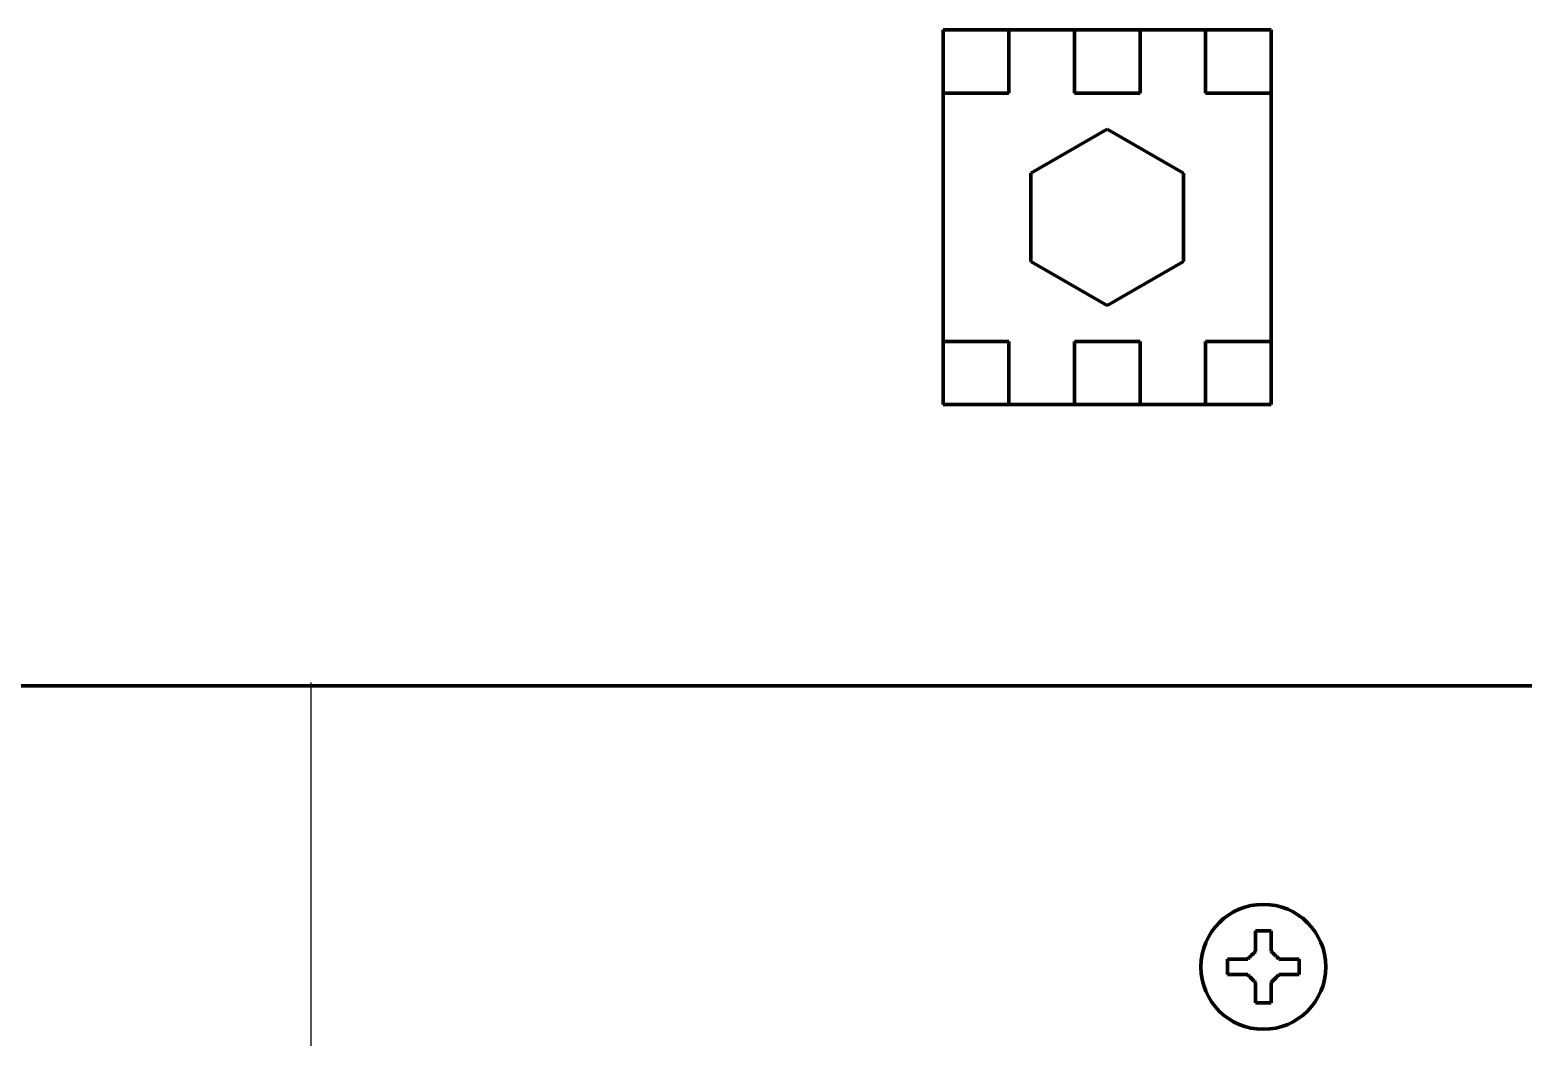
# Model space of a CAD drawing. Header units: inches. Extents: x 904 to 7172, y 213 to 5528.
# Drawn here: x 6300.6 to 6396.3, y 2037.2 to 2101.7 of the extents above; entities that cross this region are included whole.
import ezdxf

# ---------------------------------------------------------------- set-up
doc = ezdxf.new("R2010")
doc.units = ezdxf.units.IN

# ---------------------------------------------------------------- blocks, each defined once
blk = doc.blocks.new('A$C29D5572B')
at = {"color": 1}
blk.add_line((0, 50), (0, -50), dxfattribs=at)
blk = doc.blocks.new('A$C0F8E2EAE')
blk.add_blockref('A$C29D5572B', (0, 0))

msp = doc.modelspace()

# ---------------------------------------------------------------- linework, layer by layer
at = {"linetype": 'Continuous', "lineweight": 70}
for p, q in [((6359.139, 2097.669), (6359.139, 2101.722)), ((6359.139, 2101.722), (6363.339, 2101.722)), ((6363.339, 2099.384), (6363.339, 2101.722)), ((6367.539, 2101.722), (6363.339, 2101.722)), ((6367.539, 2101.722), (6371.739, 2101.722)), ((6367.539, 2101.722), (6367.539, 2099.384)), ((6371.739, 2099.384), (6371.739, 2101.722)), ((6375.939, 2101.722), (6371.739, 2101.722)), ((6375.939, 2101.722), (6380.139, 2101.722)), ((6375.939, 2101.722), (6375.939, 2099.384)), ((6380.139, 2101.722), (6380.139, 2097.669)), ((6363.339, 2099.384), (6363.339, 2097.669)), ((6367.539, 2097.669), (6367.539, 2099.384)), ((6371.739, 2099.384), (6371.739, 2097.669)), ((6375.939, 2097.669), (6375.939, 2099.384)), ((6363.339, 2097.669), (6359.139, 2097.669)), ((6359.139, 2096.222), (6359.139, 2097.669)), ((6371.739, 2097.669), (6367.539, 2097.669)), ((6380.139, 2097.669), (6375.939, 2097.669)), ((6380.139, 2097.669), (6380.139, 2096.222)), ((6359.139, 2083.222), (6359.139, 2096.222)), ((6380.139, 2096.222), (6380.139, 2083.222)), ((6369.639, 2095.372), (6364.746, 2092.547)), ((6374.532, 2092.547), (6369.639, 2095.372)), ((6364.746, 2092.547), (6364.746, 2086.897)), ((6374.532, 2086.897), (6374.532, 2092.547)), ((6364.746, 2086.897), (6369.639, 2084.072)), ((6369.639, 2084.072), (6374.532, 2086.897)), ((6359.139, 2081.775), (6359.139, 2083.222)), ((6380.139, 2083.222), (6380.139, 2081.775)), ((6359.139, 2077.722), (6359.139, 2081.775)), ((6359.139, 2081.775), (6363.339, 2081.775)), ((6363.339, 2081.775), (6363.339, 2080.059)), ((6367.539, 2080.059), (6367.539, 2081.775)), ((6367.539, 2081.775), (6371.739, 2081.775)), ((6371.739, 2081.775), (6371.739, 2080.059)), ((6375.939, 2081.775), (6380.139, 2081.775)), ((6375.939, 2080.059), (6375.939, 2081.775)), ((6380.139, 2081.775), (6380.139, 2077.722)), ((6363.339, 2077.722), (6363.339, 2080.059)), ((6367.539, 2080.059), (6367.539, 2077.722)), ((6371.739, 2077.722), (6371.739, 2080.059)), ((6375.939, 2080.059), (6375.939, 2077.722)), ((6363.339, 2077.722), (6359.139, 2077.722)), ((6367.539, 2077.722), (6363.339, 2077.722)), ((6371.739, 2077.722), (6367.539, 2077.722)), ((6375.939, 2077.722), (6371.739, 2077.722)), ((6380.139, 2077.722), (6375.939, 2077.722)), ((7111.739, 2059.722), (6267.539, 2059.722)), ((6377.339, 2041.722), (6377.339, 2042.222)), ((6381.939, 2042.222), (6381.939, 2041.722)), ((6377.339, 2041.222), (6377.339, 2041.722)), ((6381.939, 2041.722), (6381.939, 2041.222))]:
    msp.add_line(p, q, dxfattribs=at)
msp.add_circle((6379.639, 2041.722), 4, dxfattribs=at)
for points in [[(6379.139, 2042.722), (6379.139, 2042.776), (6379.139, 2042.884), (6379.139, 2043.046), (6379.139, 2043.205), (6379.139, 2043.36), (6379.139, 2043.512), (6379.139, 2043.668), (6379.139, 2043.834), (6379.139, 2043.958), (6379.139, 2044.022)], [(6379.139, 2044.022), (6379.305, 2044.022), (6379.639, 2044.022), (6379.972, 2044.022), (6380.139, 2044.022)], [(6378.639, 2042.222), (6378.662, 2042.245), (6378.71, 2042.293), (6378.781, 2042.364), (6378.853, 2042.436), (6378.924, 2042.507), (6378.996, 2042.579), (6379.067, 2042.65), (6379.115, 2042.698), (6379.139, 2042.722)], [(6380.139, 2042.722), (6380.165, 2042.696), (6380.216, 2042.644), (6380.29, 2042.571), (6380.361, 2042.499), (6380.431, 2042.429), (6380.501, 2042.36), (6380.569, 2042.291), (6380.616, 2042.245), (6380.639, 2042.222)], [(6380.639, 2042.222), (6380.693, 2042.222), (6380.801, 2042.222), (6380.963, 2042.222), (6381.121, 2042.222), (6381.277, 2042.222), (6381.429, 2042.222), (6381.585, 2042.222), (6381.751, 2042.222), (6381.875, 2042.222), (6381.939, 2042.222)], [(6378.639, 2041.222), (6378.584, 2041.222), (6378.476, 2041.222), (6378.315, 2041.222), (6378.156, 2041.222), (6378, 2041.222), (6377.849, 2041.222), (6377.692, 2041.222), (6377.526, 2041.222), (6377.402, 2041.222), (6377.339, 2041.222)], [(6379.139, 2040.722), (6379.112, 2040.748), (6379.061, 2040.799), (6378.988, 2040.873), (6378.916, 2040.944), (6378.846, 2041.015), (6378.776, 2041.084), (6378.708, 2041.153), (6378.662, 2041.199), (6378.639, 2041.222)], [(6380.639, 2041.222), (6380.615, 2041.198), (6380.567, 2041.151), (6380.496, 2041.079), (6380.425, 2041.008), (6380.353, 2040.936), (6380.282, 2040.865), (6380.21, 2040.793), (6380.162, 2040.746), (6380.139, 2040.722)], [(6380.139, 2040.722), (6380.139, 2040.667), (6380.139, 2040.559), (6380.139, 2040.398), (6380.139, 2040.239), (6380.139, 2040.084), (6380.139, 2039.932), (6380.139, 2039.775), (6380.139, 2039.609), (6380.139, 2039.486), (6380.139, 2039.422)], [(6380.139, 2039.422), (6379.972, 2039.422), (6379.639, 2039.422), (6379.305, 2039.422), (6379.139, 2039.422)]]:
    msp.add_open_spline(points, degree=3, dxfattribs=at)
for points in [[(6380.139, 2044.022), (6380.139, 2043.819), (6380.139, 2043.609), (6380.139, 2043.284), (6380.139, 2043.174), (6380.139, 2042.951), (6380.139, 2042.837), (6380.139, 2042.722)], [(6377.339, 2042.222), (6377.541, 2042.222), (6377.751, 2042.222), (6378.076, 2042.222), (6378.186, 2042.222), (6378.41, 2042.222), (6378.523, 2042.222), (6378.639, 2042.222)], [(6381.939, 2041.222), (6381.736, 2041.222), (6381.526, 2041.222), (6381.201, 2041.222), (6381.091, 2041.222), (6380.867, 2041.222), (6380.754, 2041.222), (6380.639, 2041.222)], [(6379.139, 2039.422), (6379.139, 2039.625), (6379.139, 2039.834), (6379.139, 2040.159), (6379.139, 2040.269), (6379.139, 2040.493), (6379.139, 2040.606), (6379.139, 2040.722)]]:
    msp.add_open_spline(points, degree=3, knots=[0, 0, 0, 0, 0.5, 0.5, 0.75, 0.75, 1, 1, 1, 1], dxfattribs=at)

# ---------------------------------------------------------------- block references
msp.add_blockref('A$C0F8E2EAE', (6318.639, 2009.922))

doc.saveas('drawing.dxf')
